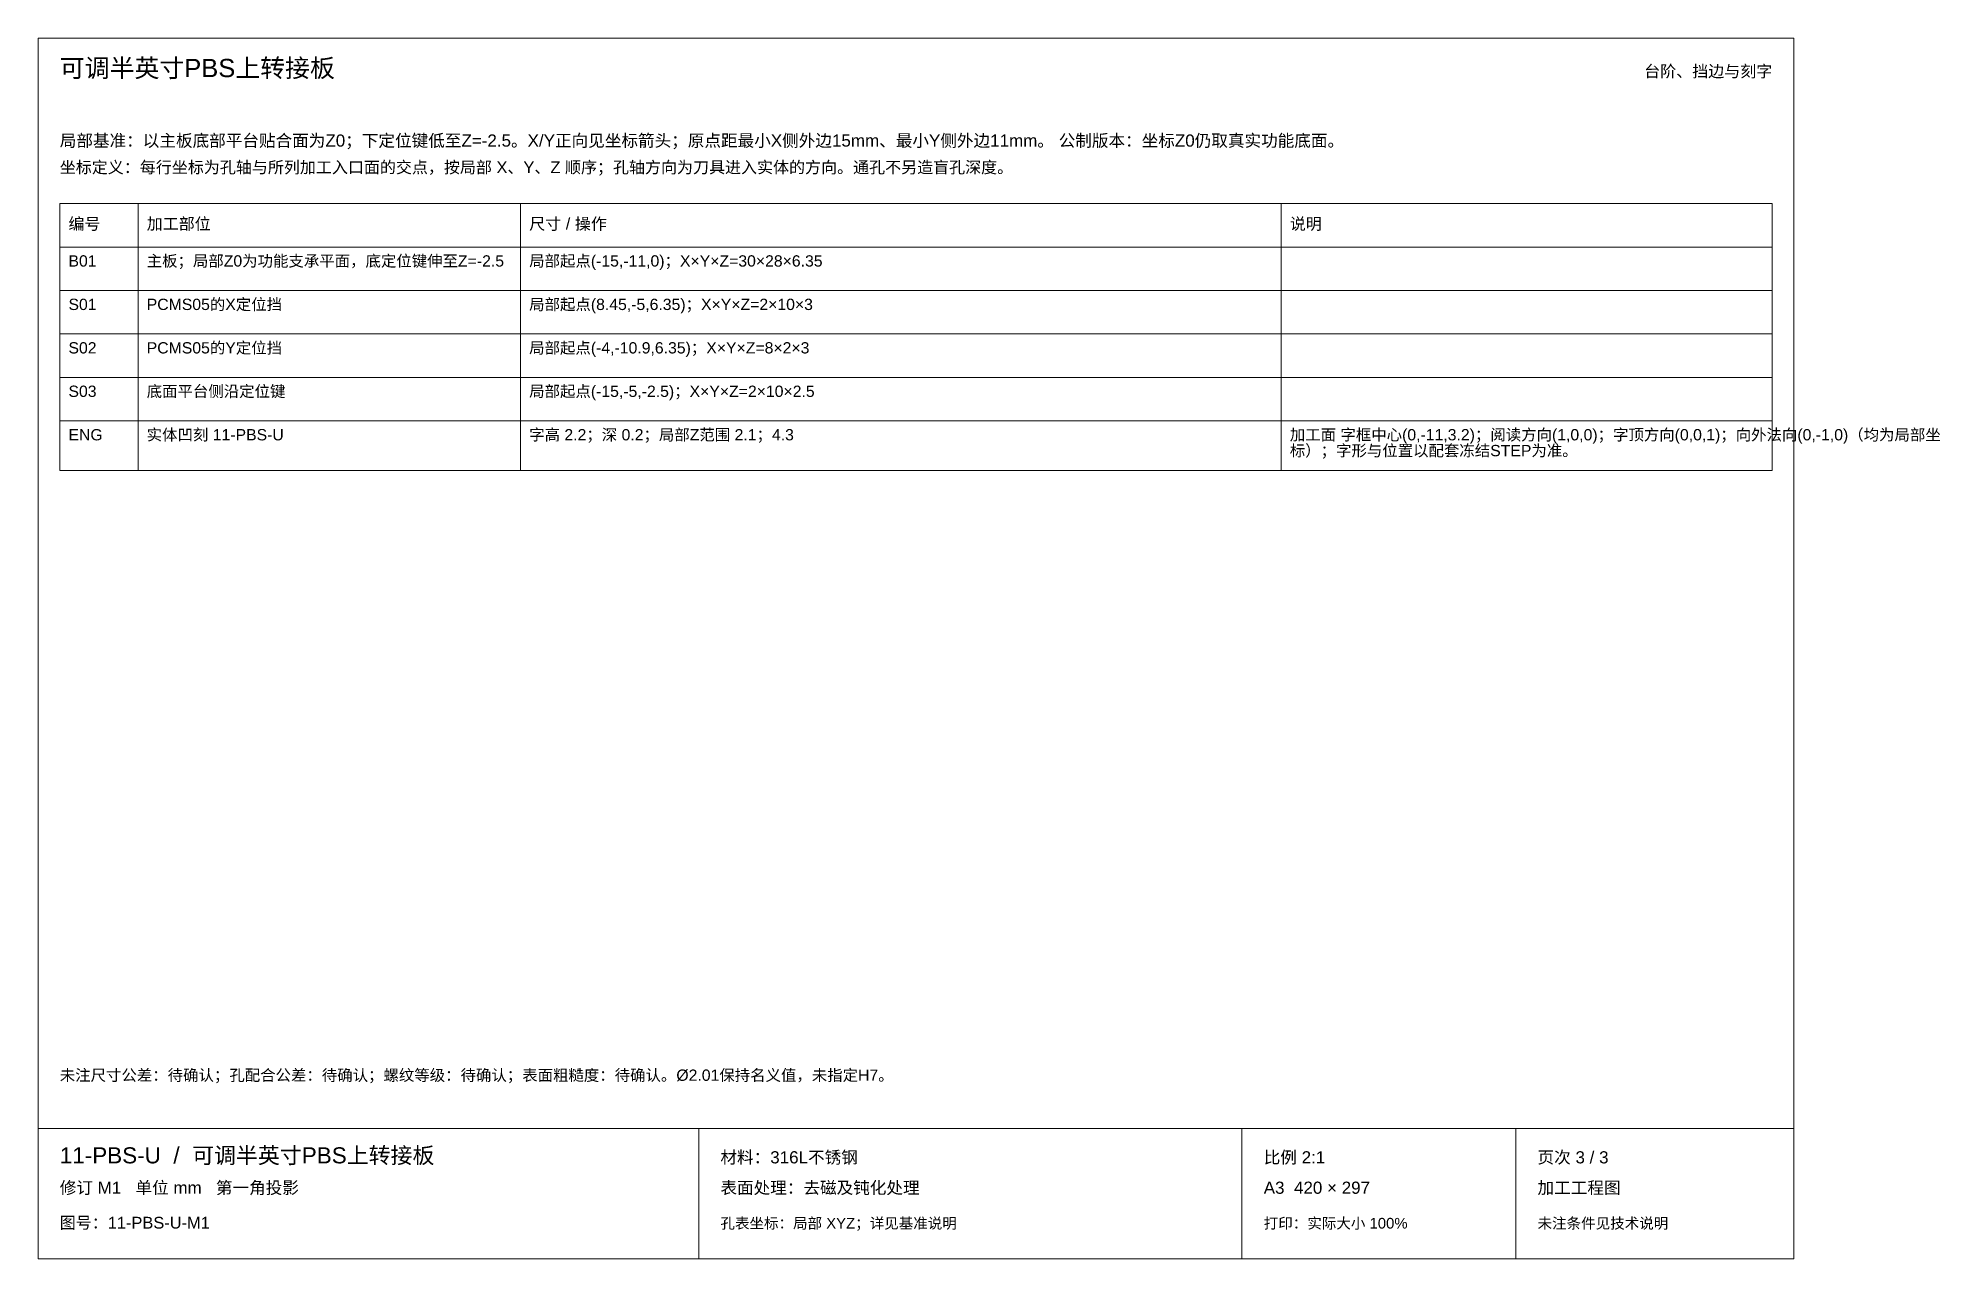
# Paper-space layout '03_孔表及加工说明' of a CAD drawing. Header units: millimetres. Extents: x 8 to 446, y 8 to 289.
import ezdxf
from ezdxf.enums import TextEntityAlignment as Align

# ---------------------------------------------------------------- set-up
doc = ezdxf.new("R2010")
doc.units = ezdxf.units.MM
doc.layers.add('ANNOTATIONS', color=7, linetype='CONTINUOUS', lineweight=18)
doc.styles.add('CJK', font='Arial Unicode.ttf')

psp = doc.layouts.new('03_孔表及加工说明')

# ---------------------------------------------------------------- linework, layer by layer
at = {"layer": 'ANNOTATIONS'}
for p, q in [((412, 289), (8, 289)), ((8, 289), (8, 8)), ((412, 8), (412, 289)), ((31, 250.9), (13, 250.9)), ((13, 250.9), (13, 240.9)), ((31, 240.9), (31, 250.9)), ((119, 250.9), (31, 250.9)), ((31, 250.9), (31, 240.9)), ((119, 240.9), (119, 250.9)), ((294, 250.9), (119, 250.9)), ((119, 250.9), (119, 240.9)), ((294, 240.9), (294, 250.9)), ((407, 250.9), (294, 250.9)), ((294, 250.9), (294, 240.9)), ((407, 240.9), (407, 250.9)), ((13, 240.9), (31, 240.9)), ((31, 240.9), (13, 240.9)), ((13, 240.9), (13, 230.9)), ((31, 240.9), (119, 240.9)), ((31, 230.9), (31, 240.9)), ((119, 240.9), (31, 240.9)), ((31, 240.9), (31, 230.9)), ((119, 240.9), (294, 240.9)), ((119, 230.9), (119, 240.9)), ((294, 240.9), (119, 240.9)), ((119, 240.9), (119, 230.9)), ((294, 240.9), (407, 240.9)), ((294, 230.9), (294, 240.9)), ((407, 240.9), (294, 240.9)), ((294, 240.9), (294, 230.9)), ((407, 230.9), (407, 240.9)), ((13, 230.9), (31, 230.9)), ((31, 230.9), (13, 230.9)), ((13, 230.9), (13, 220.9)), ((31, 230.9), (119, 230.9)), ((31, 220.9), (31, 230.9)), ((119, 230.9), (31, 230.9)), ((31, 230.9), (31, 220.9)), ((119, 230.9), (294, 230.9)), ((119, 220.9), (119, 230.9)), ((294, 230.9), (119, 230.9)), ((119, 230.9), (119, 220.9)), ((294, 230.9), (407, 230.9)), ((294, 220.9), (294, 230.9)), ((407, 230.9), (294, 230.9)), ((294, 230.9), (294, 220.9)), ((407, 220.9), (407, 230.9)), ((13, 220.9), (31, 220.9)), ((31, 220.9), (13, 220.9)), ((13, 220.9), (13, 210.9)), ((31, 220.9), (119, 220.9)), ((31, 210.9), (31, 220.9)), ((119, 220.9), (31, 220.9)), ((31, 220.9), (31, 210.9)), ((119, 220.9), (294, 220.9)), ((119, 210.9), (119, 220.9)), ((294, 220.9), (119, 220.9)), ((119, 220.9), (119, 210.9)), ((294, 220.9), (407, 220.9)), ((294, 210.9), (294, 220.9)), ((407, 220.9), (294, 220.9)), ((294, 220.9), (294, 210.9)), ((407, 210.9), (407, 220.9)), ((13, 210.9), (31, 210.9)), ((31, 210.9), (13, 210.9)), ((13, 210.9), (13, 200.9)), ((31, 210.9), (119, 210.9)), ((31, 200.9), (31, 210.9)), ((119, 210.9), (31, 210.9)), ((31, 210.9), (31, 200.9)), ((119, 210.9), (294, 210.9)), ((119, 200.9), (119, 210.9)), ((294, 210.9), (119, 210.9)), ((119, 210.9), (119, 200.9)), ((294, 210.9), (407, 210.9)), ((294, 200.9), (294, 210.9)), ((407, 210.9), (294, 210.9)), ((294, 210.9), (294, 200.9)), ((407, 200.9), (407, 210.9)), ((13, 200.9), (31, 200.9)), ((31, 200.9), (13, 200.9)), ((13, 200.9), (13, 189.5)), ((31, 200.9), (119, 200.9)), ((31, 189.5), (31, 200.9)), ((119, 200.9), (31, 200.9)), ((31, 200.9), (31, 189.5)), ((119, 200.9), (294, 200.9)), ((119, 189.5), (119, 200.9)), ((294, 200.9), (119, 200.9)), ((119, 200.9), (119, 189.5)), ((294, 200.9), (407, 200.9)), ((294, 189.5), (294, 200.9)), ((407, 200.9), (294, 200.9)), ((294, 200.9), (294, 189.5)), ((407, 189.5), (407, 200.9)), ((13, 189.5), (31, 189.5)), ((31, 189.5), (119, 189.5)), ((119, 189.5), (294, 189.5)), ((294, 189.5), (407, 189.5)), ((8, 38), (412, 38)), ((160, 8), (160, 38)), ((285, 8), (285, 38)), ((348, 8), (348, 38)), ((8, 8), (412, 8))]:
    psp.add_line(p, q, dxfattribs=at)

# ---------------------------------------------------------------- texts
at = {"layer": 'ANNOTATIONS', "style": 'CJK'}
for s, height, p in [('可调半英寸PBS上转接板', 4.2, (13, 280)), ('局部基准：以主板底部平台贴合面为Z0；下定位键低至Z=-2.5。X/Y正向见坐标箭头；原点距最小X侧外边15mm、最小Y侧外边11mm。 公制版本：坐标Z0仍取真实功能底面。', 2.8, (13, 264)), ('坐标定义：每行坐标为孔轴与所列加工入口面的交点，按局部 X、Y、Z 顺序；孔轴方向为刀具进入实体的方向。通孔不另造盲孔深度。', 2.7, (13, 257.9)), ('编号', 2.7, (15, 244.9)), ('加工部位', 2.7, (33, 244.9)), ('尺寸 / 操作', 2.7, (121, 244.9)), ('说明', 2.7, (296, 244.9)), ('B01', 2.6, (15, 236.4)), ('主板；局部Z0为功能支承平面，底定位键伸至Z=-2.5', 2.6, (33, 236.4)), ('局部起点(-15,-11,0)；X×Y×Z=30×28×6.35', 2.6, (121, 236.4)), ('S01', 2.6, (15, 226.4)), ('PCMS05的X定位挡', 2.6, (33, 226.4)), ('局部起点(8.45,-5,6.35)；X×Y×Z=2×10×3', 2.6, (121, 226.4)), ('S02', 2.6, (15, 216.4)), ('PCMS05的Y定位挡', 2.6, (33, 216.4)), ('局部起点(-4,-10.9,6.35)；X×Y×Z=8×2×3', 2.6, (121, 216.4)), ('S03', 2.6, (15, 206.4)), ('底面平台侧沿定位键', 2.6, (33, 206.4)), ('局部起点(-15,-5,-2.5)；X×Y×Z=2×10×2.5', 2.6, (121, 206.4)), ('ENG', 2.6, (15, 196.4)), ('实体凹刻 11-PBS-U', 2.6, (33, 196.4)), ('字高 2.2；深 0.2；局部Z范围 2.1；4.3', 2.6, (121, 196.4)), ('加工面 字框中心(0,-11,3.2)；阅读方向(1,0,0)；字顶方向(0,0,1)；向外法向(0,-1,0)（均为局部坐', 2.6, (296, 196.4)), ('标）；字形与位置以配套冻结STEP为准。', 2.6, (296, 192.75)), ('未注尺寸公差：待确认；孔配合公差：待确认；螺纹等级：待确认；表面粗糙度：待确认。Ø2.01保持名义值，未指定H7。', 2.6, (13, 49)), ('11-PBS-U  /  可调半英寸PBS上转接板', 3.7, (13, 30)), ('材料：316L不锈钢', 2.8, (165, 30)), ('比例 2:1', 2.8, (290, 30)), ('页次 3 / 3', 2.8, (353, 30)), ('修订 M1   单位 mm   第一角投影', 2.8, (13, 23)), ('表面处理：去磁及钝化处理', 2.8, (165, 23)), ('A3  420 × 297', 2.8, (290, 23)), ('加工工程图', 2.8, (353, 23)), ('图号：11-PBS-U-M1', 2.7, (13, 15)), ('孔表坐标：局部 XYZ；详见基准说明', 2.45, (165, 15)), ('打印：实际大小 100%', 2.45, (290, 15)), ('未注条件见技术说明', 2.45, (353, 15))]:
    psp.add_text(s, height=height, dxfattribs=at).set_placement(p)
psp.add_text('台阶、挡边与刻字', height=2.7, dxfattribs=at).set_placement((407, 280), align=Align.RIGHT)

doc.saveas('drawing.dxf')
